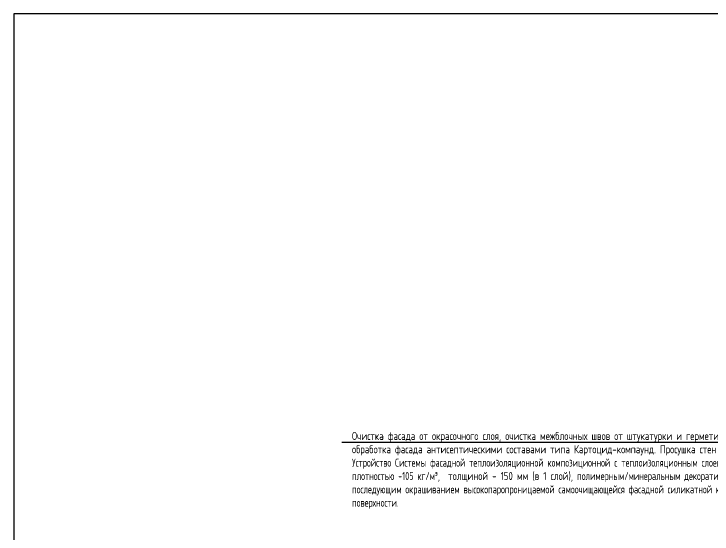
# Model space of a CAD drawing. Header units: millimetres. Extents: x -136099598 to 9192475, y 0 to 555997.
# Drawn here: x -366572 to -344765, y 310278 to 326529 of the extents above; entities that cross this region are included whole.
import ezdxf
from ezdxf import colors
from ezdxf.entities.mleader import LeaderData, LeaderLine
from ezdxf.math import Vec2, Vec3

# ---------------------------------------------------------------- set-up
doc = ezdxf.new("R2010")
doc.units = ezdxf.units.MM
doc.header["$MEASUREMENT"] = 0
doc.layers.add('_RAMKA', color=7, linetype='Continuous')
doc.layers.add('АР_Выноски для экспертизы', color=200, linetype='Continuous', lineweight=9)
doc.styles.add('ICOCPEUR', font='isocpeur.ttf')

msp = doc.modelspace()

# ---------------------------------------------------------------- linework, layer by layer
at = {"layer": '_RAMKA', "ltscale": 100}
msp.add_lwpolyline([(-245672.6, 242529), (-245672.6, 326529), (-366572.1, 326529), (-366572.1, 242529)], close=True, dxfattribs=at)

# ---------------------------------------------------------------- leaders
at = {"layer": 'АР_Выноски для экспертизы'}
ml = msp.add_multileader_mtext('Standard', dxfattribs=at)
ml.set_content('\\A1;{\\W0.8;Очистка фасада от окрасочного слоя, очистка межблочных швов от штукатурки и герметика, заделка трещин. Локальная обработка фасада антисептическими составами типа Картоцид-компаунд. Просушка стен на участках замачивания. \\W0.7;Устройство Системы фасадной теплоизоляционной композиционной c теплоизоляционным слоем из минераловатных плит{\\W0.8; }\\A0;плотностью -105 кг/м³\\A1;\\W0.8;,  толщиной - 150 мм (в 1 слой), \\W0.7;полимерным/минеральным декоративным защитным слоем и последующим окрашиванием высокопаропроницаемой самоочищающейся фасадной силикатной краской в 2 слоя по подготовленной поверхности. }', color=256, style='ICOCPEUR')
ml.set_leader_properties(color=256)
ml.build(insert=Vec2(0, 0))
ml.multileader.update_dxf_attribs({"text_left_attachment_type": 6, "text_right_attachment_type": 6, "dogleg_length": 100, "arrow_head_size": 250})
ctx = ml.context
ctx.base_point, ctx.char_height, ctx.arrow_head_size, ctx.landing_gap_size, ctx.plane_origin = Vec3(-356036.5, 313143.1), 250, 250, 25, Vec3(-338571.6, 312099.5)
ctx.left_attachment, ctx.right_attachment = 6, 6
notes = []
notes.append((ctx, [(0, (1, 1, 0), (-341335.2, 313143.1), (-1, 0), 100, [(0, [(-339902.2, 307430.1)], 0, [])])]))
ctx.mtext.insert, ctx.mtext.width, ctx.mtext.flow_direction = Vec3(-356011.5, 313468.1), 14727.298, 5
for ctx, leaders in notes:
    for number, flags, end, landing, length, lines in leaders:
        leader = LeaderData()
        leader.index, (leader.has_last_leader_line, leader.has_dogleg_vector, leader.attachment_direction) = number, flags
        leader.last_leader_point, leader.dogleg_vector, leader.dogleg_length = Vec3(end), Vec3(landing), length
        for number, points, colour, breaks in lines:
            line = LeaderLine()
            line.index, line.vertices, line.color, line.breaks = number, Vec3.list(points), colors.encode_raw_color(colour), breaks
            leader.lines.append(line)
        ctx.leaders.append(leader)

doc.saveas('drawing.dxf')
